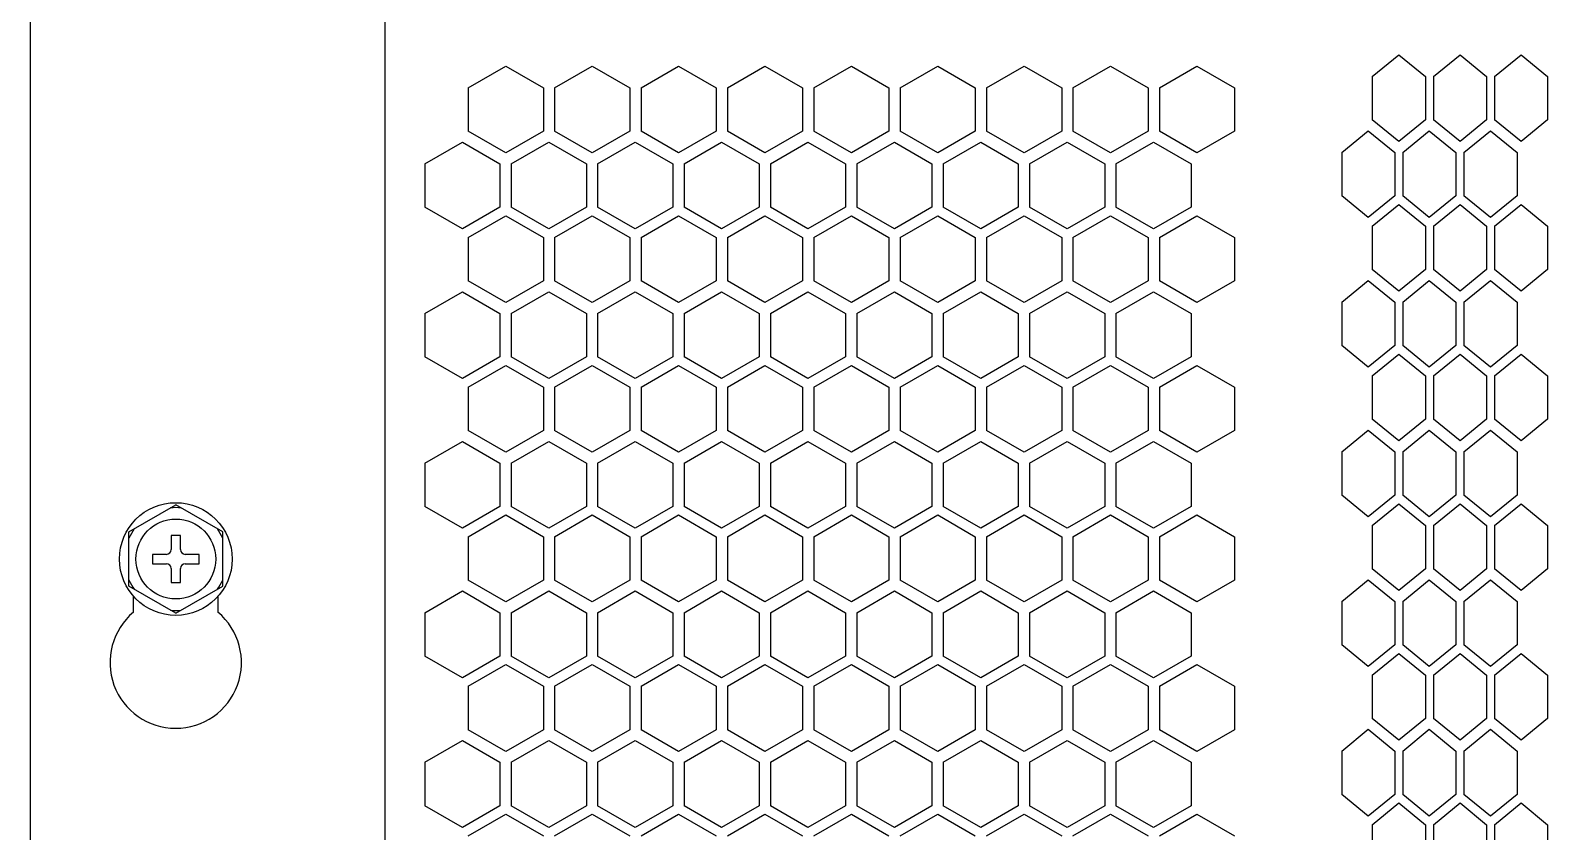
# Model space of a CAD drawing. Header units: millimetres. Extents: x 55614 to 110757, y -66981 to -47484.
# Drawn here: x 64007.6 to 64169.2, y -50293.9 to -50208.6 of the extents above; entities that cross this region are included whole.
import ezdxf

# ---------------------------------------------------------------- set-up
doc = ezdxf.new("R2010")
doc.units = ezdxf.units.MM
doc.layers.add('2401-00336-S-M6-12HWM_0', color=7, linetype='Continuous')
doc.layers.add('4215-0412-2_0', color=7, linetype='Continuous')
doc.layers.add('THICK', color=7, linetype='Continuous', lineweight=0)

# ---------------------------------------------------------------- blocks, each defined once
blk = doc.blocks.new('2-1725')
at = {"layer": '2401-00336-S-M6-12HWM_0', "color": 7, "linetype": 'Continuous'}
for p, q in [((-17068.63, -71688.06), (-17063.63, -71685.17)), ((-17058.63, -71688.06), (-17063.63, -71685.17)), ((-17068.63, -71693.83), (-17068.63, -71688.06)), ((-17064.13, -71688.45), (-17064.13, -71689.95)), ((-17063.13, -71688.45), (-17064.13, -71688.45)), ((-17063.13, -71689.95), (-17063.13, -71688.45)), ((-17058.63, -71693.83), (-17058.63, -71688.06)), ((-17066.13, -71690.45), (-17066.13, -71691.45)), ((-17064.63, -71690.45), (-17066.13, -71690.45)), ((-17061.13, -71690.45), (-17062.63, -71690.45)), ((-17061.13, -71691.45), (-17061.13, -71690.45)), ((-17066.13, -71691.45), (-17064.63, -71691.45)), ((-17064.13, -71691.95), (-17064.13, -71693.45)), ((-17063.13, -71693.45), (-17063.13, -71691.95)), ((-17062.63, -71691.45), (-17061.13, -71691.45)), ((-17063.63, -71696.72), (-17068.63, -71693.83)), ((-17064.13, -71693.45), (-17063.13, -71693.45)), ((-17063.63, -71696.72), (-17058.63, -71693.83))]:
    blk.add_line(p, q, dxfattribs=at)
for radius in [6, 4.25]:
    blk.add_circle((-17063.63, -71690.95), radius, dxfattribs=at)
for centre, radius, start, end in [((-17063.63, -71690.95), 5.47, 84.0076, 95.9924), ((-17063.63, -71690.95), 5.47, 144.0076, 155.9924), ((-17063.63, -71690.95), 5.47, 24.0076, 35.9924), ((-17064.63, -71689.95), 0.5, 270, 0), ((-17062.63, -71689.95), 0.5, 180, 270), ((-17064.63, -71691.95), 0.5, 0, 90), ((-17062.63, -71691.95), 0.5, 90, 180), ((-17063.63, -71690.95), 5.47, 204.0076, 215.9924), ((-17063.63, -71690.95), 5.47, 324.0076, 335.9924), ((-17063.63, -71690.95), 5.47, 264.0076, 275.9924)]:
    blk.add_arc(centre, radius, start, end, dxfattribs=at)
at = {"layer": '4215-0412-2_0', "color": 7, "linetype": 'Continuous'}
for p, q in [((-17041.32, -72057.27), (-17041.32, -71628.67)), ((-17079.12, -72054.27), (-17079.12, -71631.67)), ((-16936.21, -71639.58), (-16933.38, -71637.27)), ((-16933.38, -71637.27), (-16930.55, -71639.58)), ((-16929.7, -71639.58), (-16926.87, -71637.27)), ((-16926.87, -71637.27), (-16924.04, -71639.58)), ((-16923.19, -71639.58), (-16920.37, -71637.27)), ((-16920.37, -71637.27), (-16917.54, -71639.58)), ((-17032.49, -71640.78), (-17028.49, -71638.47)), ((-17028.49, -71638.47), (-17024.49, -71640.78)), ((-17023.29, -71640.78), (-17019.29, -71638.47)), ((-17019.29, -71638.47), (-17015.29, -71640.78)), ((-17014.09, -71640.78), (-17010.09, -71638.47)), ((-17010.09, -71638.47), (-17006.09, -71640.78)), ((-17004.89, -71640.78), (-17000.89, -71638.47)), ((-17000.89, -71638.47), (-16996.89, -71640.78)), ((-16995.69, -71640.78), (-16991.69, -71638.47)), ((-16991.69, -71638.47), (-16987.69, -71640.78)), ((-16986.49, -71640.78), (-16982.49, -71638.47)), ((-16982.49, -71638.47), (-16978.49, -71640.78)), ((-16977.29, -71640.78), (-16973.29, -71638.47)), ((-16973.29, -71638.47), (-16969.29, -71640.78)), ((-16968.09, -71640.78), (-16964.09, -71638.47)), ((-16964.09, -71638.47), (-16960.09, -71640.78)), ((-16958.89, -71640.78), (-16954.89, -71638.47)), ((-16954.89, -71638.47), (-16950.89, -71640.78)), ((-17032.49, -71640.78), (-17032.49, -71645.4)), ((-17024.49, -71640.78), (-17024.49, -71645.4)), ((-17023.29, -71640.78), (-17023.29, -71645.4)), ((-17015.29, -71640.78), (-17015.29, -71645.4)), ((-17014.09, -71640.78), (-17014.09, -71645.4)), ((-17006.09, -71640.78), (-17006.09, -71645.4)), ((-17004.89, -71640.78), (-17004.89, -71645.4)), ((-16996.89, -71640.78), (-16996.89, -71645.4)), ((-16995.69, -71640.78), (-16995.69, -71645.4)), ((-16987.69, -71640.78), (-16987.69, -71645.4)), ((-16986.49, -71640.78), (-16986.49, -71645.4)), ((-16978.49, -71640.78), (-16978.49, -71645.4)), ((-16977.29, -71640.78), (-16977.29, -71645.4)), ((-16969.29, -71640.78), (-16969.29, -71645.4)), ((-16968.09, -71640.78), (-16968.09, -71645.4)), ((-16960.09, -71640.78), (-16960.09, -71645.4)), ((-16958.89, -71640.78), (-16958.89, -71645.4)), ((-16950.89, -71640.78), (-16950.89, -71645.4)), ((-16936.21, -71639.58), (-16936.21, -71644.2)), ((-16930.55, -71639.58), (-16930.55, -71644.2)), ((-16929.7, -71639.58), (-16929.7, -71644.2)), ((-16924.04, -71639.58), (-16924.04, -71644.2)), ((-16923.19, -71639.58), (-16923.19, -71644.2)), ((-16917.54, -71639.58), (-16917.54, -71644.2)), ((-16933.38, -71646.51), (-16936.21, -71644.2)), ((-16930.55, -71644.2), (-16933.38, -71646.51)), ((-16926.87, -71646.51), (-16929.7, -71644.2)), ((-16924.04, -71644.2), (-16926.87, -71646.51)), ((-16920.37, -71646.51), (-16923.19, -71644.2)), ((-16917.54, -71644.2), (-16920.37, -71646.51)), ((-17028.49, -71647.71), (-17032.49, -71645.4)), ((-17024.49, -71645.4), (-17028.49, -71647.71)), ((-17019.29, -71647.71), (-17023.29, -71645.4)), ((-17015.29, -71645.4), (-17019.29, -71647.71)), ((-17010.09, -71647.71), (-17014.09, -71645.4)), ((-17006.09, -71645.4), (-17010.09, -71647.71)), ((-17000.89, -71647.71), (-17004.89, -71645.4)), ((-16996.89, -71645.4), (-17000.89, -71647.71)), ((-16991.69, -71647.71), (-16995.69, -71645.4)), ((-16987.69, -71645.4), (-16991.69, -71647.71)), ((-16982.49, -71647.71), (-16986.49, -71645.4)), ((-16978.49, -71645.4), (-16982.49, -71647.71)), ((-16973.29, -71647.71), (-16977.29, -71645.4)), ((-16969.29, -71645.4), (-16973.29, -71647.71)), ((-16964.09, -71647.71), (-16968.09, -71645.4)), ((-16960.09, -71645.4), (-16964.09, -71647.71)), ((-16954.89, -71647.71), (-16958.89, -71645.4)), ((-16950.89, -71645.4), (-16954.89, -71647.71)), ((-16939.47, -71647.67), (-16936.64, -71645.36)), ((-16936.64, -71645.36), (-16933.81, -71647.67)), ((-16932.97, -71647.67), (-16930.14, -71645.36)), ((-16930.14, -71645.36), (-16927.31, -71647.67)), ((-16926.46, -71647.67), (-16923.63, -71645.36)), ((-16923.63, -71645.36), (-16920.8, -71647.67)), ((-17037.11, -71648.87), (-17033.11, -71646.56)), ((-17033.11, -71646.56), (-17029.11, -71648.87)), ((-17027.91, -71648.87), (-17023.91, -71646.56)), ((-17023.91, -71646.56), (-17019.91, -71648.87)), ((-17018.71, -71648.87), (-17014.71, -71646.56)), ((-17014.71, -71646.56), (-17010.71, -71648.87)), ((-17009.51, -71648.87), (-17005.51, -71646.56)), ((-17005.51, -71646.56), (-17001.51, -71648.87)), ((-17000.31, -71648.87), (-16996.31, -71646.56)), ((-16996.31, -71646.56), (-16992.31, -71648.87)), ((-16991.11, -71648.87), (-16987.11, -71646.56)), ((-16987.11, -71646.56), (-16983.11, -71648.87)), ((-16981.91, -71648.87), (-16977.91, -71646.56)), ((-16977.91, -71646.56), (-16973.91, -71648.87)), ((-16972.71, -71648.87), (-16968.71, -71646.56)), ((-16968.71, -71646.56), (-16964.71, -71648.87)), ((-16963.51, -71648.87), (-16959.51, -71646.56)), ((-16959.51, -71646.56), (-16955.51, -71648.87)), ((-17037.11, -71648.87), (-17037.11, -71653.49)), ((-17029.11, -71648.87), (-17029.11, -71653.49)), ((-17027.91, -71648.87), (-17027.91, -71653.49)), ((-17019.91, -71648.87), (-17019.91, -71653.49)), ((-17018.71, -71648.87), (-17018.71, -71653.49)), ((-17010.71, -71648.87), (-17010.71, -71653.49)), ((-17009.51, -71648.87), (-17009.51, -71653.49)), ((-17001.51, -71648.87), (-17001.51, -71653.49)), ((-17000.31, -71648.87), (-17000.31, -71653.49)), ((-16992.31, -71648.87), (-16992.31, -71653.49)), ((-16991.11, -71648.87), (-16991.11, -71653.49)), ((-16983.11, -71648.87), (-16983.11, -71653.49)), ((-16981.91, -71648.87), (-16981.91, -71653.49)), ((-16973.91, -71648.87), (-16973.91, -71653.49)), ((-16972.71, -71648.87), (-16972.71, -71653.49)), ((-16964.71, -71648.87), (-16964.71, -71653.49)), ((-16963.51, -71648.87), (-16963.51, -71653.49)), ((-16955.51, -71648.87), (-16955.51, -71653.49)), ((-16939.47, -71647.67), (-16939.47, -71652.29)), ((-16933.81, -71647.67), (-16933.81, -71652.29)), ((-16932.97, -71647.67), (-16932.97, -71652.29)), ((-16927.31, -71647.67), (-16927.31, -71652.29)), ((-16926.46, -71647.67), (-16926.46, -71652.29)), ((-16920.8, -71647.67), (-16920.8, -71652.29)), ((-16936.64, -71654.6), (-16939.47, -71652.29)), ((-16933.81, -71652.29), (-16936.64, -71654.6)), ((-16930.14, -71654.6), (-16932.97, -71652.29)), ((-16927.31, -71652.29), (-16930.14, -71654.6)), ((-16923.63, -71654.6), (-16926.46, -71652.29)), ((-16920.8, -71652.29), (-16923.63, -71654.6)), ((-17033.11, -71655.8), (-17037.11, -71653.49)), ((-17029.11, -71653.49), (-17033.11, -71655.8)), ((-17023.91, -71655.8), (-17027.91, -71653.49)), ((-17019.91, -71653.49), (-17023.91, -71655.8)), ((-17014.71, -71655.8), (-17018.71, -71653.49)), ((-17010.71, -71653.49), (-17014.71, -71655.8)), ((-17005.51, -71655.8), (-17009.51, -71653.49)), ((-17001.51, -71653.49), (-17005.51, -71655.8)), ((-16996.31, -71655.8), (-17000.31, -71653.49)), ((-16992.31, -71653.49), (-16996.31, -71655.8)), ((-16987.11, -71655.8), (-16991.11, -71653.49)), ((-16983.11, -71653.49), (-16987.11, -71655.8)), ((-16977.91, -71655.8), (-16981.91, -71653.49)), ((-16973.91, -71653.49), (-16977.91, -71655.8)), ((-16968.71, -71655.8), (-16972.71, -71653.49)), ((-16964.71, -71653.49), (-16968.71, -71655.8)), ((-16959.51, -71655.8), (-16963.51, -71653.49)), ((-16955.51, -71653.49), (-16959.51, -71655.8)), ((-16936.21, -71655.51), (-16933.38, -71653.2)), ((-16933.38, -71653.2), (-16930.55, -71655.51)), ((-16929.7, -71655.51), (-16926.87, -71653.2)), ((-16926.87, -71653.2), (-16924.04, -71655.51)), ((-16923.19, -71655.51), (-16920.37, -71653.2)), ((-16920.37, -71653.2), (-16917.54, -71655.51)), ((-17032.49, -71656.71), (-17028.49, -71654.4)), ((-17028.49, -71654.4), (-17024.49, -71656.71)), ((-17023.29, -71656.71), (-17019.29, -71654.4)), ((-17019.29, -71654.4), (-17015.29, -71656.71)), ((-17014.09, -71656.71), (-17010.09, -71654.4)), ((-17010.09, -71654.4), (-17006.09, -71656.71)), ((-17004.89, -71656.71), (-17000.89, -71654.4)), ((-17000.89, -71654.4), (-16996.89, -71656.71)), ((-16995.69, -71656.71), (-16991.69, -71654.4)), ((-16991.69, -71654.4), (-16987.69, -71656.71)), ((-16986.49, -71656.71), (-16982.49, -71654.4)), ((-16982.49, -71654.4), (-16978.49, -71656.71)), ((-16977.29, -71656.71), (-16973.29, -71654.4)), ((-16973.29, -71654.4), (-16969.29, -71656.71)), ((-16968.09, -71656.71), (-16964.09, -71654.4)), ((-16964.09, -71654.4), (-16960.09, -71656.71)), ((-16958.89, -71656.71), (-16954.89, -71654.4)), ((-16954.89, -71654.4), (-16950.89, -71656.71)), ((-16936.21, -71655.51), (-16936.21, -71660.13)), ((-16930.55, -71655.51), (-16930.55, -71660.13)), ((-16929.7, -71655.51), (-16929.7, -71660.13)), ((-16924.04, -71655.51), (-16924.04, -71660.13)), ((-16923.19, -71655.51), (-16923.19, -71660.13)), ((-16917.54, -71655.51), (-16917.54, -71660.13)), ((-17032.49, -71656.71), (-17032.49, -71661.33)), ((-17024.49, -71656.71), (-17024.49, -71661.33)), ((-17023.29, -71656.71), (-17023.29, -71661.33)), ((-17015.29, -71656.71), (-17015.29, -71661.33)), ((-17014.09, -71656.71), (-17014.09, -71661.33)), ((-17006.09, -71656.71), (-17006.09, -71661.33)), ((-17004.89, -71656.71), (-17004.89, -71661.33)), ((-16996.89, -71656.71), (-16996.89, -71661.33)), ((-16995.69, -71656.71), (-16995.69, -71661.33)), ((-16987.69, -71656.71), (-16987.69, -71661.33)), ((-16986.49, -71656.71), (-16986.49, -71661.33)), ((-16978.49, -71656.71), (-16978.49, -71661.33)), ((-16977.29, -71656.71), (-16977.29, -71661.33)), ((-16969.29, -71656.71), (-16969.29, -71661.33)), ((-16968.09, -71656.71), (-16968.09, -71661.33)), ((-16960.09, -71656.71), (-16960.09, -71661.33)), ((-16958.89, -71656.71), (-16958.89, -71661.33)), ((-16950.89, -71656.71), (-16950.89, -71661.33)), ((-16933.38, -71662.44), (-16936.21, -71660.13)), ((-16930.55, -71660.13), (-16933.38, -71662.44)), ((-16926.87, -71662.44), (-16929.7, -71660.13)), ((-16924.04, -71660.13), (-16926.87, -71662.44)), ((-16920.37, -71662.44), (-16923.19, -71660.13)), ((-16917.54, -71660.13), (-16920.37, -71662.44)), ((-17028.49, -71663.64), (-17032.49, -71661.33)), ((-17024.49, -71661.33), (-17028.49, -71663.64)), ((-17019.29, -71663.64), (-17023.29, -71661.33)), ((-17015.29, -71661.33), (-17019.29, -71663.64)), ((-17010.09, -71663.64), (-17014.09, -71661.33)), ((-17006.09, -71661.33), (-17010.09, -71663.64)), ((-17000.89, -71663.64), (-17004.89, -71661.33)), ((-16996.89, -71661.33), (-17000.89, -71663.64)), ((-16991.69, -71663.64), (-16995.69, -71661.33)), ((-16987.69, -71661.33), (-16991.69, -71663.64)), ((-16982.49, -71663.64), (-16986.49, -71661.33)), ((-16978.49, -71661.33), (-16982.49, -71663.64)), ((-16973.29, -71663.64), (-16977.29, -71661.33)), ((-16969.29, -71661.33), (-16973.29, -71663.64)), ((-16964.09, -71663.64), (-16968.09, -71661.33)), ((-16960.09, -71661.33), (-16964.09, -71663.64)), ((-16954.89, -71663.64), (-16958.89, -71661.33)), ((-16950.89, -71661.33), (-16954.89, -71663.64)), ((-16939.47, -71663.6), (-16936.64, -71661.29)), ((-16936.64, -71661.29), (-16933.81, -71663.6)), ((-16932.97, -71663.6), (-16930.14, -71661.29)), ((-16930.14, -71661.29), (-16927.31, -71663.6)), ((-16926.46, -71663.6), (-16923.63, -71661.29)), ((-16923.63, -71661.29), (-16920.8, -71663.6)), ((-17037.11, -71664.8), (-17033.11, -71662.49)), ((-17033.11, -71662.49), (-17029.11, -71664.8)), ((-17027.91, -71664.8), (-17023.91, -71662.49)), ((-17023.91, -71662.49), (-17019.91, -71664.8)), ((-17018.71, -71664.8), (-17014.71, -71662.49)), ((-17014.71, -71662.49), (-17010.71, -71664.8)), ((-17009.51, -71664.8), (-17005.51, -71662.49)), ((-17005.51, -71662.49), (-17001.51, -71664.8)), ((-17000.31, -71664.8), (-16996.31, -71662.49)), ((-16996.31, -71662.49), (-16992.31, -71664.8)), ((-16991.11, -71664.8), (-16987.11, -71662.49)), ((-16987.11, -71662.49), (-16983.11, -71664.8)), ((-16981.91, -71664.8), (-16977.91, -71662.49)), ((-16977.91, -71662.49), (-16973.91, -71664.8)), ((-16972.71, -71664.8), (-16968.71, -71662.49)), ((-16968.71, -71662.49), (-16964.71, -71664.8)), ((-16963.51, -71664.8), (-16959.51, -71662.49)), ((-16959.51, -71662.49), (-16955.51, -71664.8)), ((-16939.47, -71663.6), (-16939.47, -71668.22)), ((-16933.81, -71663.6), (-16933.81, -71668.22)), ((-16932.97, -71663.6), (-16932.97, -71668.22)), ((-16927.31, -71663.6), (-16927.31, -71668.22)), ((-16926.46, -71663.6), (-16926.46, -71668.22)), ((-16920.8, -71663.6), (-16920.8, -71668.22)), ((-17037.11, -71664.8), (-17037.11, -71669.42)), ((-17029.11, -71664.8), (-17029.11, -71669.42)), ((-17027.91, -71664.8), (-17027.91, -71669.42)), ((-17019.91, -71664.8), (-17019.91, -71669.42)), ((-17018.71, -71664.8), (-17018.71, -71669.42)), ((-17010.71, -71664.8), (-17010.71, -71669.42)), ((-17009.51, -71664.8), (-17009.51, -71669.42)), ((-17001.51, -71664.8), (-17001.51, -71669.42)), ((-17000.31, -71664.8), (-17000.31, -71669.42)), ((-16992.31, -71664.8), (-16992.31, -71669.42)), ((-16991.11, -71664.8), (-16991.11, -71669.42)), ((-16983.11, -71664.8), (-16983.11, -71669.42)), ((-16981.91, -71664.8), (-16981.91, -71669.42)), ((-16973.91, -71664.8), (-16973.91, -71669.42)), ((-16972.71, -71664.8), (-16972.71, -71669.42)), ((-16964.71, -71664.8), (-16964.71, -71669.42)), ((-16963.51, -71664.8), (-16963.51, -71669.42)), ((-16955.51, -71664.8), (-16955.51, -71669.42)), ((-16936.64, -71670.53), (-16939.47, -71668.22)), ((-16933.81, -71668.22), (-16936.64, -71670.53)), ((-16930.14, -71670.53), (-16932.97, -71668.22)), ((-16927.31, -71668.22), (-16930.14, -71670.53)), ((-16923.63, -71670.53), (-16926.46, -71668.22)), ((-16920.8, -71668.22), (-16923.63, -71670.53)), ((-17033.11, -71671.73), (-17037.11, -71669.42)), ((-17029.11, -71669.42), (-17033.11, -71671.73)), ((-17023.91, -71671.73), (-17027.91, -71669.42)), ((-17019.91, -71669.42), (-17023.91, -71671.73)), ((-17014.71, -71671.73), (-17018.71, -71669.42)), ((-17010.71, -71669.42), (-17014.71, -71671.73)), ((-17005.51, -71671.73), (-17009.51, -71669.42)), ((-17001.51, -71669.42), (-17005.51, -71671.73)), ((-16996.31, -71671.73), (-17000.31, -71669.42)), ((-16992.31, -71669.42), (-16996.31, -71671.73)), ((-16987.11, -71671.73), (-16991.11, -71669.42)), ((-16983.11, -71669.42), (-16987.11, -71671.73)), ((-16977.91, -71671.73), (-16981.91, -71669.42)), ((-16973.91, -71669.42), (-16977.91, -71671.73)), ((-16968.71, -71671.73), (-16972.71, -71669.42)), ((-16964.71, -71669.42), (-16968.71, -71671.73)), ((-16959.51, -71671.73), (-16963.51, -71669.42)), ((-16955.51, -71669.42), (-16959.51, -71671.73)), ((-16936.21, -71671.44), (-16933.38, -71669.13)), ((-16933.38, -71669.13), (-16930.55, -71671.44)), ((-16929.7, -71671.44), (-16926.87, -71669.13)), ((-16926.87, -71669.13), (-16924.04, -71671.44)), ((-16923.19, -71671.44), (-16920.37, -71669.13)), ((-16920.37, -71669.13), (-16917.54, -71671.44)), ((-17032.49, -71672.64), (-17028.49, -71670.33)), ((-17028.49, -71670.33), (-17024.49, -71672.64)), ((-17023.29, -71672.64), (-17019.29, -71670.33)), ((-17019.29, -71670.33), (-17015.29, -71672.64)), ((-17014.09, -71672.64), (-17010.09, -71670.33)), ((-17010.09, -71670.33), (-17006.09, -71672.64)), ((-17004.89, -71672.64), (-17000.89, -71670.33)), ((-17000.89, -71670.33), (-16996.89, -71672.64)), ((-16995.69, -71672.64), (-16991.69, -71670.33)), ((-16991.69, -71670.33), (-16987.69, -71672.64)), ((-16986.49, -71672.64), (-16982.49, -71670.33)), ((-16982.49, -71670.33), (-16978.49, -71672.64)), ((-16977.29, -71672.64), (-16973.29, -71670.33)), ((-16973.29, -71670.33), (-16969.29, -71672.64)), ((-16968.09, -71672.64), (-16964.09, -71670.33)), ((-16964.09, -71670.33), (-16960.09, -71672.64)), ((-16958.89, -71672.64), (-16954.89, -71670.33)), ((-16954.89, -71670.33), (-16950.89, -71672.64)), ((-16936.21, -71671.44), (-16936.21, -71676.06)), ((-16930.55, -71671.44), (-16930.55, -71676.06)), ((-16929.7, -71671.44), (-16929.7, -71676.06)), ((-16924.04, -71671.44), (-16924.04, -71676.06)), ((-16923.19, -71671.44), (-16923.19, -71676.06)), ((-16917.54, -71671.44), (-16917.54, -71676.06)), ((-17032.49, -71672.64), (-17032.49, -71677.26)), ((-17024.49, -71672.64), (-17024.49, -71677.26)), ((-17023.29, -71672.64), (-17023.29, -71677.26)), ((-17015.29, -71672.64), (-17015.29, -71677.26)), ((-17014.09, -71672.64), (-17014.09, -71677.26)), ((-17006.09, -71672.64), (-17006.09, -71677.26)), ((-17004.89, -71672.64), (-17004.89, -71677.26)), ((-16996.89, -71672.64), (-16996.89, -71677.26)), ((-16995.69, -71672.64), (-16995.69, -71677.26)), ((-16987.69, -71672.64), (-16987.69, -71677.26)), ((-16986.49, -71672.64), (-16986.49, -71677.26)), ((-16978.49, -71672.64), (-16978.49, -71677.26)), ((-16977.29, -71672.64), (-16977.29, -71677.26)), ((-16969.29, -71672.64), (-16969.29, -71677.26)), ((-16968.09, -71672.64), (-16968.09, -71677.26)), ((-16960.09, -71672.64), (-16960.09, -71677.26)), ((-16958.89, -71672.64), (-16958.89, -71677.26)), ((-16950.89, -71672.64), (-16950.89, -71677.26)), ((-16933.38, -71678.37), (-16936.21, -71676.06)), ((-16930.55, -71676.06), (-16933.38, -71678.37)), ((-16926.87, -71678.37), (-16929.7, -71676.06)), ((-16924.04, -71676.06), (-16926.87, -71678.37)), ((-16920.37, -71678.37), (-16923.19, -71676.06)), ((-16917.54, -71676.06), (-16920.37, -71678.37)), ((-17028.49, -71679.57), (-17032.49, -71677.26)), ((-17024.49, -71677.26), (-17028.49, -71679.57)), ((-17019.29, -71679.57), (-17023.29, -71677.26)), ((-17015.29, -71677.26), (-17019.29, -71679.57)), ((-17010.09, -71679.57), (-17014.09, -71677.26)), ((-17006.09, -71677.26), (-17010.09, -71679.57)), ((-17000.89, -71679.57), (-17004.89, -71677.26)), ((-16996.89, -71677.26), (-17000.89, -71679.57)), ((-16991.69, -71679.57), (-16995.69, -71677.26)), ((-16987.69, -71677.26), (-16991.69, -71679.57)), ((-16982.49, -71679.57), (-16986.49, -71677.26)), ((-16978.49, -71677.26), (-16982.49, -71679.57)), ((-16973.29, -71679.57), (-16977.29, -71677.26)), ((-16969.29, -71677.26), (-16973.29, -71679.57)), ((-16964.09, -71679.57), (-16968.09, -71677.26)), ((-16960.09, -71677.26), (-16964.09, -71679.57)), ((-16954.89, -71679.57), (-16958.89, -71677.26)), ((-16950.89, -71677.26), (-16954.89, -71679.57)), ((-16939.47, -71679.53), (-16936.64, -71677.22)), ((-16936.64, -71677.22), (-16933.81, -71679.53)), ((-16932.97, -71679.53), (-16930.14, -71677.22)), ((-16930.14, -71677.22), (-16927.31, -71679.53)), ((-16926.46, -71679.53), (-16923.63, -71677.22)), ((-16923.63, -71677.22), (-16920.8, -71679.53)), ((-17037.11, -71680.73), (-17033.11, -71678.42)), ((-17033.11, -71678.42), (-17029.11, -71680.73)), ((-17027.91, -71680.73), (-17023.91, -71678.42)), ((-17023.91, -71678.42), (-17019.91, -71680.73)), ((-17018.71, -71680.73), (-17014.71, -71678.42)), ((-17014.71, -71678.42), (-17010.71, -71680.73)), ((-17009.51, -71680.73), (-17005.51, -71678.42)), ((-17005.51, -71678.42), (-17001.51, -71680.73)), ((-17000.31, -71680.73), (-16996.31, -71678.42)), ((-16996.31, -71678.42), (-16992.31, -71680.73)), ((-16991.11, -71680.73), (-16987.11, -71678.42)), ((-16987.11, -71678.42), (-16983.11, -71680.73)), ((-16981.91, -71680.73), (-16977.91, -71678.42)), ((-16977.91, -71678.42), (-16973.91, -71680.73)), ((-16972.71, -71680.73), (-16968.71, -71678.42)), ((-16968.71, -71678.42), (-16964.71, -71680.73)), ((-16963.51, -71680.73), (-16959.51, -71678.42)), ((-16959.51, -71678.42), (-16955.51, -71680.73)), ((-16939.47, -71679.53), (-16939.47, -71684.15)), ((-16933.81, -71679.53), (-16933.81, -71684.15)), ((-16932.97, -71679.53), (-16932.97, -71684.15)), ((-16927.31, -71679.53), (-16927.31, -71684.15)), ((-16926.46, -71679.53), (-16926.46, -71684.15)), ((-16920.8, -71679.53), (-16920.8, -71684.15)), ((-17037.11, -71680.73), (-17037.11, -71685.35)), ((-17029.11, -71680.73), (-17029.11, -71685.35)), ((-17027.91, -71680.73), (-17027.91, -71685.35)), ((-17019.91, -71680.73), (-17019.91, -71685.35)), ((-17018.71, -71680.73), (-17018.71, -71685.35)), ((-17010.71, -71680.73), (-17010.71, -71685.35)), ((-17009.51, -71680.73), (-17009.51, -71685.35)), ((-17001.51, -71680.73), (-17001.51, -71685.35)), ((-17000.31, -71680.73), (-17000.31, -71685.35)), ((-16992.31, -71680.73), (-16992.31, -71685.35)), ((-16991.11, -71680.73), (-16991.11, -71685.35)), ((-16983.11, -71680.73), (-16983.11, -71685.35)), ((-16981.91, -71680.73), (-16981.91, -71685.35)), ((-16973.91, -71680.73), (-16973.91, -71685.35)), ((-16972.71, -71680.73), (-16972.71, -71685.35)), ((-16964.71, -71680.73), (-16964.71, -71685.35)), ((-16963.51, -71680.73), (-16963.51, -71685.35)), ((-16955.51, -71680.73), (-16955.51, -71685.35)), ((-16936.64, -71686.46), (-16939.47, -71684.15)), ((-16933.81, -71684.15), (-16936.64, -71686.46)), ((-16930.14, -71686.46), (-16932.97, -71684.15)), ((-16927.31, -71684.15), (-16930.14, -71686.46)), ((-16923.63, -71686.46), (-16926.46, -71684.15)), ((-16920.8, -71684.15), (-16923.63, -71686.46)), ((-17033.11, -71687.66), (-17037.11, -71685.35)), ((-17029.11, -71685.35), (-17033.11, -71687.66)), ((-17032.49, -71688.57), (-17028.49, -71686.26)), ((-17028.49, -71686.26), (-17024.49, -71688.57)), ((-17023.91, -71687.66), (-17027.91, -71685.35)), ((-17019.91, -71685.35), (-17023.91, -71687.66)), ((-17023.29, -71688.57), (-17019.29, -71686.26)), ((-17019.29, -71686.26), (-17015.29, -71688.57)), ((-17014.71, -71687.66), (-17018.71, -71685.35)), ((-17010.71, -71685.35), (-17014.71, -71687.66)), ((-17014.09, -71688.57), (-17010.09, -71686.26)), ((-17010.09, -71686.26), (-17006.09, -71688.57)), ((-17005.51, -71687.66), (-17009.51, -71685.35)), ((-17001.51, -71685.35), (-17005.51, -71687.66)), ((-17004.89, -71688.57), (-17000.89, -71686.26)), ((-17000.89, -71686.26), (-16996.89, -71688.57)), ((-16996.31, -71687.66), (-17000.31, -71685.35)), ((-16992.31, -71685.35), (-16996.31, -71687.66)), ((-16995.69, -71688.57), (-16991.69, -71686.26)), ((-16991.69, -71686.26), (-16987.69, -71688.57)), ((-16987.11, -71687.66), (-16991.11, -71685.35)), ((-16983.11, -71685.35), (-16987.11, -71687.66)), ((-16986.49, -71688.57), (-16982.49, -71686.26)), ((-16982.49, -71686.26), (-16978.49, -71688.57)), ((-16977.91, -71687.66), (-16981.91, -71685.35)), ((-16973.91, -71685.35), (-16977.91, -71687.66)), ((-16977.29, -71688.57), (-16973.29, -71686.26)), ((-16973.29, -71686.26), (-16969.29, -71688.57)), ((-16968.71, -71687.66), (-16972.71, -71685.35)), ((-16964.71, -71685.35), (-16968.71, -71687.66)), ((-16968.09, -71688.57), (-16964.09, -71686.26)), ((-16964.09, -71686.26), (-16960.09, -71688.57)), ((-16959.51, -71687.66), (-16963.51, -71685.35)), ((-16955.51, -71685.35), (-16959.51, -71687.66)), ((-16958.89, -71688.57), (-16954.89, -71686.26)), ((-16954.89, -71686.26), (-16950.89, -71688.57)), ((-16936.21, -71687.37), (-16933.38, -71685.06)), ((-16933.38, -71685.06), (-16930.55, -71687.37)), ((-16929.7, -71687.37), (-16926.87, -71685.06)), ((-16926.87, -71685.06), (-16924.04, -71687.37)), ((-16923.19, -71687.37), (-16920.37, -71685.06)), ((-16920.37, -71685.06), (-16917.54, -71687.37)), ((-16936.21, -71687.37), (-16936.21, -71691.99)), ((-16930.55, -71687.37), (-16930.55, -71691.99)), ((-16929.7, -71687.37), (-16929.7, -71691.99)), ((-16924.04, -71687.37), (-16924.04, -71691.99)), ((-16923.19, -71687.37), (-16923.19, -71691.99)), ((-16917.54, -71687.37), (-16917.54, -71691.99)), ((-17032.49, -71688.57), (-17032.49, -71693.19)), ((-17024.49, -71688.57), (-17024.49, -71693.19)), ((-17023.29, -71688.57), (-17023.29, -71693.19)), ((-17015.29, -71688.57), (-17015.29, -71693.19)), ((-17014.09, -71688.57), (-17014.09, -71693.19)), ((-17006.09, -71688.57), (-17006.09, -71693.19)), ((-17004.89, -71688.57), (-17004.89, -71693.19)), ((-16996.89, -71688.57), (-16996.89, -71693.19)), ((-16995.69, -71688.57), (-16995.69, -71693.19)), ((-16987.69, -71688.57), (-16987.69, -71693.19)), ((-16986.49, -71688.57), (-16986.49, -71693.19)), ((-16978.49, -71688.57), (-16978.49, -71693.19)), ((-16977.29, -71688.57), (-16977.29, -71693.19)), ((-16969.29, -71688.57), (-16969.29, -71693.19)), ((-16968.09, -71688.57), (-16968.09, -71693.19)), ((-16960.09, -71688.57), (-16960.09, -71693.19)), ((-16958.89, -71688.57), (-16958.89, -71693.19)), ((-16950.89, -71688.57), (-16950.89, -71693.19)), ((-16933.38, -71694.3), (-16936.21, -71691.99)), ((-16930.55, -71691.99), (-16933.38, -71694.3)), ((-16926.87, -71694.3), (-16929.7, -71691.99)), ((-16924.04, -71691.99), (-16926.87, -71694.3)), ((-16920.37, -71694.3), (-16923.19, -71691.99)), ((-16917.54, -71691.99), (-16920.37, -71694.3)), ((-17037.11, -71696.66), (-17033.11, -71694.35)), ((-17033.11, -71694.35), (-17029.11, -71696.66)), ((-17028.49, -71695.5), (-17032.49, -71693.19)), ((-17024.49, -71693.19), (-17028.49, -71695.5)), ((-17027.91, -71696.66), (-17023.91, -71694.35)), ((-17023.91, -71694.35), (-17019.91, -71696.66)), ((-17019.29, -71695.5), (-17023.29, -71693.19)), ((-17015.29, -71693.19), (-17019.29, -71695.5)), ((-17018.71, -71696.66), (-17014.71, -71694.35)), ((-17014.71, -71694.35), (-17010.71, -71696.66)), ((-17010.09, -71695.5), (-17014.09, -71693.19)), ((-17006.09, -71693.19), (-17010.09, -71695.5)), ((-17009.51, -71696.66), (-17005.51, -71694.35)), ((-17005.51, -71694.35), (-17001.51, -71696.66)), ((-17000.89, -71695.5), (-17004.89, -71693.19)), ((-16996.89, -71693.19), (-17000.89, -71695.5)), ((-17000.31, -71696.66), (-16996.31, -71694.35)), ((-16996.31, -71694.35), (-16992.31, -71696.66)), ((-16991.69, -71695.5), (-16995.69, -71693.19)), ((-16987.69, -71693.19), (-16991.69, -71695.5)), ((-16991.11, -71696.66), (-16987.11, -71694.35)), ((-16987.11, -71694.35), (-16983.11, -71696.66)), ((-16982.49, -71695.5), (-16986.49, -71693.19)), ((-16978.49, -71693.19), (-16982.49, -71695.5)), ((-16981.91, -71696.66), (-16977.91, -71694.35)), ((-16977.91, -71694.35), (-16973.91, -71696.66)), ((-16973.29, -71695.5), (-16977.29, -71693.19)), ((-16969.29, -71693.19), (-16973.29, -71695.5)), ((-16972.71, -71696.66), (-16968.71, -71694.35)), ((-16968.71, -71694.35), (-16964.71, -71696.66)), ((-16964.09, -71695.5), (-16968.09, -71693.19)), ((-16960.09, -71693.19), (-16964.09, -71695.5)), ((-16963.51, -71696.66), (-16959.51, -71694.35)), ((-16959.51, -71694.35), (-16955.51, -71696.66)), ((-16954.89, -71695.5), (-16958.89, -71693.19)), ((-16950.89, -71693.19), (-16954.89, -71695.5)), ((-16939.47, -71695.46), (-16936.64, -71693.15)), ((-16936.64, -71693.15), (-16933.81, -71695.46)), ((-16932.97, -71695.46), (-16930.14, -71693.15)), ((-16930.14, -71693.15), (-16927.31, -71695.46)), ((-16926.46, -71695.46), (-16923.63, -71693.15)), ((-16923.63, -71693.15), (-16920.8, -71695.46)), ((-17068.14, -71696.6), (-17068.14, -71694.91)), ((-17059.14, -71694.91), (-17059.14, -71696.6)), ((-16939.47, -71695.46), (-16939.47, -71700.08)), ((-16933.81, -71695.46), (-16933.81, -71700.08)), ((-16932.97, -71695.46), (-16932.97, -71700.08)), ((-16927.31, -71695.46), (-16927.31, -71700.08)), ((-16926.46, -71695.46), (-16926.46, -71700.08)), ((-16920.8, -71695.46), (-16920.8, -71700.08)), ((-17037.11, -71696.66), (-17037.11, -71701.28)), ((-17029.11, -71696.66), (-17029.11, -71701.28)), ((-17027.91, -71696.66), (-17027.91, -71701.28)), ((-17019.91, -71696.66), (-17019.91, -71701.28)), ((-17018.71, -71696.66), (-17018.71, -71701.28)), ((-17010.71, -71696.66), (-17010.71, -71701.28)), ((-17009.51, -71696.66), (-17009.51, -71701.28)), ((-17001.51, -71696.66), (-17001.51, -71701.28)), ((-17000.31, -71696.66), (-17000.31, -71701.28)), ((-16992.31, -71696.66), (-16992.31, -71701.28)), ((-16991.11, -71696.66), (-16991.11, -71701.28)), ((-16983.11, -71696.66), (-16983.11, -71701.28)), ((-16981.91, -71696.66), (-16981.91, -71701.28)), ((-16973.91, -71696.66), (-16973.91, -71701.28)), ((-16972.71, -71696.66), (-16972.71, -71701.28)), ((-16964.71, -71696.66), (-16964.71, -71701.28)), ((-16963.51, -71696.66), (-16963.51, -71701.28)), ((-16955.51, -71696.66), (-16955.51, -71701.28)), ((-16936.64, -71702.39), (-16939.47, -71700.08)), ((-16933.81, -71700.08), (-16936.64, -71702.39)), ((-16930.14, -71702.39), (-16932.97, -71700.08)), ((-16927.31, -71700.08), (-16930.14, -71702.39)), ((-16923.63, -71702.39), (-16926.46, -71700.08)), ((-16920.8, -71700.08), (-16923.63, -71702.39)), ((-17033.11, -71703.59), (-17037.11, -71701.28)), ((-17029.11, -71701.28), (-17033.11, -71703.59)), ((-17032.49, -71704.5), (-17028.49, -71702.19)), ((-17028.49, -71702.19), (-17024.49, -71704.5)), ((-17023.91, -71703.59), (-17027.91, -71701.28)), ((-17019.91, -71701.28), (-17023.91, -71703.59)), ((-17023.29, -71704.5), (-17019.29, -71702.19)), ((-17019.29, -71702.19), (-17015.29, -71704.5)), ((-17014.71, -71703.59), (-17018.71, -71701.28)), ((-17010.71, -71701.28), (-17014.71, -71703.59)), ((-17014.09, -71704.5), (-17010.09, -71702.19)), ((-17010.09, -71702.19), (-17006.09, -71704.5)), ((-17005.51, -71703.59), (-17009.51, -71701.28)), ((-17001.51, -71701.28), (-17005.51, -71703.59)), ((-17004.89, -71704.5), (-17000.89, -71702.19)), ((-17000.89, -71702.19), (-16996.89, -71704.5)), ((-16996.31, -71703.59), (-17000.31, -71701.28)), ((-16992.31, -71701.28), (-16996.31, -71703.59)), ((-16995.69, -71704.5), (-16991.69, -71702.19)), ((-16991.69, -71702.19), (-16987.69, -71704.5)), ((-16987.11, -71703.59), (-16991.11, -71701.28)), ((-16983.11, -71701.28), (-16987.11, -71703.59)), ((-16986.49, -71704.5), (-16982.49, -71702.19)), ((-16982.49, -71702.19), (-16978.49, -71704.5)), ((-16977.91, -71703.59), (-16981.91, -71701.28)), ((-16973.91, -71701.28), (-16977.91, -71703.59)), ((-16977.29, -71704.5), (-16973.29, -71702.19)), ((-16973.29, -71702.19), (-16969.29, -71704.5)), ((-16968.71, -71703.59), (-16972.71, -71701.28)), ((-16964.71, -71701.28), (-16968.71, -71703.59)), ((-16968.09, -71704.5), (-16964.09, -71702.19)), ((-16964.09, -71702.19), (-16960.09, -71704.5)), ((-16959.51, -71703.59), (-16963.51, -71701.28)), ((-16955.51, -71701.28), (-16959.51, -71703.59)), ((-16958.89, -71704.5), (-16954.89, -71702.19)), ((-16954.89, -71702.19), (-16950.89, -71704.5)), ((-16936.21, -71703.3), (-16933.38, -71700.99)), ((-16933.38, -71700.99), (-16930.55, -71703.3)), ((-16929.7, -71703.3), (-16926.87, -71700.99)), ((-16926.87, -71700.99), (-16924.04, -71703.3)), ((-16923.19, -71703.3), (-16920.37, -71700.99)), ((-16920.37, -71700.99), (-16917.54, -71703.3)), ((-16936.21, -71703.3), (-16936.21, -71707.92)), ((-16930.55, -71703.3), (-16930.55, -71707.92)), ((-16929.7, -71703.3), (-16929.7, -71707.92)), ((-16924.04, -71703.3), (-16924.04, -71707.92)), ((-16923.19, -71703.3), (-16923.19, -71707.92)), ((-16917.54, -71703.3), (-16917.54, -71707.92)), ((-17032.49, -71704.5), (-17032.49, -71709.12)), ((-17024.49, -71704.5), (-17024.49, -71709.12)), ((-17023.29, -71704.5), (-17023.29, -71709.12)), ((-17015.29, -71704.5), (-17015.29, -71709.12)), ((-17014.09, -71704.5), (-17014.09, -71709.12)), ((-17006.09, -71704.5), (-17006.09, -71709.12)), ((-17004.89, -71704.5), (-17004.89, -71709.12)), ((-16996.89, -71704.5), (-16996.89, -71709.12)), ((-16995.69, -71704.5), (-16995.69, -71709.12)), ((-16987.69, -71704.5), (-16987.69, -71709.12)), ((-16986.49, -71704.5), (-16986.49, -71709.12)), ((-16978.49, -71704.5), (-16978.49, -71709.12)), ((-16977.29, -71704.5), (-16977.29, -71709.12)), ((-16969.29, -71704.5), (-16969.29, -71709.12)), ((-16968.09, -71704.5), (-16968.09, -71709.12)), ((-16960.09, -71704.5), (-16960.09, -71709.12)), ((-16958.89, -71704.5), (-16958.89, -71709.12)), ((-16950.89, -71704.5), (-16950.89, -71709.12)), ((-16933.38, -71710.23), (-16936.21, -71707.92)), ((-16930.55, -71707.92), (-16933.38, -71710.23)), ((-16926.87, -71710.23), (-16929.7, -71707.92)), ((-16924.04, -71707.92), (-16926.87, -71710.23)), ((-16920.37, -71710.23), (-16923.19, -71707.92)), ((-16917.54, -71707.92), (-16920.37, -71710.23)), ((-17037.11, -71712.59), (-17033.11, -71710.28)), ((-17033.11, -71710.28), (-17029.11, -71712.59)), ((-17028.49, -71711.43), (-17032.49, -71709.12)), ((-17024.49, -71709.12), (-17028.49, -71711.43)), ((-17027.91, -71712.59), (-17023.91, -71710.28)), ((-17023.91, -71710.28), (-17019.91, -71712.59)), ((-17019.29, -71711.43), (-17023.29, -71709.12)), ((-17015.29, -71709.12), (-17019.29, -71711.43)), ((-17018.71, -71712.59), (-17014.71, -71710.28)), ((-17014.71, -71710.28), (-17010.71, -71712.59)), ((-17010.09, -71711.43), (-17014.09, -71709.12)), ((-17006.09, -71709.12), (-17010.09, -71711.43)), ((-17009.51, -71712.59), (-17005.51, -71710.28)), ((-17005.51, -71710.28), (-17001.51, -71712.59)), ((-17000.89, -71711.43), (-17004.89, -71709.12)), ((-16996.89, -71709.12), (-17000.89, -71711.43)), ((-17000.31, -71712.59), (-16996.31, -71710.28)), ((-16996.31, -71710.28), (-16992.31, -71712.59)), ((-16991.69, -71711.43), (-16995.69, -71709.12)), ((-16987.69, -71709.12), (-16991.69, -71711.43)), ((-16991.11, -71712.59), (-16987.11, -71710.28)), ((-16987.11, -71710.28), (-16983.11, -71712.59)), ((-16982.49, -71711.43), (-16986.49, -71709.12)), ((-16978.49, -71709.12), (-16982.49, -71711.43)), ((-16981.91, -71712.59), (-16977.91, -71710.28)), ((-16977.91, -71710.28), (-16973.91, -71712.59)), ((-16973.29, -71711.43), (-16977.29, -71709.12)), ((-16969.29, -71709.12), (-16973.29, -71711.43)), ((-16972.71, -71712.59), (-16968.71, -71710.28)), ((-16968.71, -71710.28), (-16964.71, -71712.59)), ((-16964.09, -71711.43), (-16968.09, -71709.12)), ((-16960.09, -71709.12), (-16964.09, -71711.43)), ((-16963.51, -71712.59), (-16959.51, -71710.28)), ((-16959.51, -71710.28), (-16955.51, -71712.59)), ((-16954.89, -71711.43), (-16958.89, -71709.12)), ((-16950.89, -71709.12), (-16954.89, -71711.43)), ((-16939.47, -71711.39), (-16936.64, -71709.08)), ((-16936.64, -71709.08), (-16933.81, -71711.39)), ((-16932.97, -71711.39), (-16930.14, -71709.08)), ((-16930.14, -71709.08), (-16927.31, -71711.39)), ((-16926.46, -71711.39), (-16923.63, -71709.08)), ((-16923.63, -71709.08), (-16920.8, -71711.39)), ((-16939.47, -71711.39), (-16939.47, -71716.01)), ((-16933.81, -71711.39), (-16933.81, -71716.01)), ((-16932.97, -71711.39), (-16932.97, -71716.01)), ((-16927.31, -71711.39), (-16927.31, -71716.01)), ((-16926.46, -71711.39), (-16926.46, -71716.01)), ((-16920.8, -71711.39), (-16920.8, -71716.01)), ((-17037.11, -71712.59), (-17037.11, -71717.21)), ((-17029.11, -71712.59), (-17029.11, -71717.21)), ((-17027.91, -71712.59), (-17027.91, -71717.21)), ((-17019.91, -71712.59), (-17019.91, -71717.21)), ((-17018.71, -71712.59), (-17018.71, -71717.21)), ((-17010.71, -71712.59), (-17010.71, -71717.21)), ((-17009.51, -71712.59), (-17009.51, -71717.21)), ((-17001.51, -71712.59), (-17001.51, -71717.21)), ((-17000.31, -71712.59), (-17000.31, -71717.21)), ((-16992.31, -71712.59), (-16992.31, -71717.21)), ((-16991.11, -71712.59), (-16991.11, -71717.21)), ((-16983.11, -71712.59), (-16983.11, -71717.21)), ((-16981.91, -71712.59), (-16981.91, -71717.21)), ((-16973.91, -71712.59), (-16973.91, -71717.21)), ((-16972.71, -71712.59), (-16972.71, -71717.21)), ((-16964.71, -71712.59), (-16964.71, -71717.21)), ((-16963.51, -71712.59), (-16963.51, -71717.21)), ((-16955.51, -71712.59), (-16955.51, -71717.21)), ((-16936.64, -71718.32), (-16939.47, -71716.01)), ((-16933.81, -71716.01), (-16936.64, -71718.32)), ((-16936.21, -71719.23), (-16933.38, -71716.92)), ((-16933.38, -71716.92), (-16930.55, -71719.23)), ((-16930.14, -71718.32), (-16932.97, -71716.01)), ((-16927.31, -71716.01), (-16930.14, -71718.32)), ((-16929.7, -71719.23), (-16926.87, -71716.92)), ((-16926.87, -71716.92), (-16924.04, -71719.23)), ((-16923.63, -71718.32), (-16926.46, -71716.01)), ((-16920.8, -71716.01), (-16923.63, -71718.32)), ((-16923.19, -71719.23), (-16920.37, -71716.92)), ((-16920.37, -71716.92), (-16917.54, -71719.23)), ((-17033.11, -71719.52), (-17037.11, -71717.21)), ((-17029.11, -71717.21), (-17033.11, -71719.52)), ((-17032.49, -71720.43), (-17028.49, -71718.12)), ((-17028.49, -71718.12), (-17024.49, -71720.43)), ((-17023.91, -71719.52), (-17027.91, -71717.21)), ((-17019.91, -71717.21), (-17023.91, -71719.52)), ((-17023.29, -71720.43), (-17019.29, -71718.12)), ((-17019.29, -71718.12), (-17015.29, -71720.43)), ((-17014.71, -71719.52), (-17018.71, -71717.21)), ((-17010.71, -71717.21), (-17014.71, -71719.52)), ((-17014.09, -71720.43), (-17010.09, -71718.12)), ((-17010.09, -71718.12), (-17006.09, -71720.43)), ((-17005.51, -71719.52), (-17009.51, -71717.21)), ((-17001.51, -71717.21), (-17005.51, -71719.52)), ((-17004.89, -71720.43), (-17000.89, -71718.12)), ((-17000.89, -71718.12), (-16996.89, -71720.43)), ((-16996.31, -71719.52), (-17000.31, -71717.21)), ((-16992.31, -71717.21), (-16996.31, -71719.52)), ((-16995.69, -71720.43), (-16991.69, -71718.12)), ((-16991.69, -71718.12), (-16987.69, -71720.43)), ((-16987.11, -71719.52), (-16991.11, -71717.21)), ((-16983.11, -71717.21), (-16987.11, -71719.52)), ((-16986.49, -71720.43), (-16982.49, -71718.12)), ((-16982.49, -71718.12), (-16978.49, -71720.43)), ((-16977.91, -71719.52), (-16981.91, -71717.21)), ((-16973.91, -71717.21), (-16977.91, -71719.52)), ((-16977.29, -71720.43), (-16973.29, -71718.12)), ((-16973.29, -71718.12), (-16969.29, -71720.43)), ((-16968.71, -71719.52), (-16972.71, -71717.21)), ((-16964.71, -71717.21), (-16968.71, -71719.52)), ((-16968.09, -71720.43), (-16964.09, -71718.12)), ((-16964.09, -71718.12), (-16960.09, -71720.43)), ((-16959.51, -71719.52), (-16963.51, -71717.21)), ((-16955.51, -71717.21), (-16959.51, -71719.52)), ((-16958.89, -71720.43), (-16954.89, -71718.12)), ((-16954.89, -71718.12), (-16950.89, -71720.43)), ((-16936.21, -71719.23), (-16936.21, -71723.85)), ((-16930.55, -71719.23), (-16930.55, -71723.85)), ((-16929.7, -71719.23), (-16929.7, -71723.85)), ((-16924.04, -71719.23), (-16924.04, -71723.85)), ((-16923.19, -71719.23), (-16923.19, -71723.85)), ((-16917.54, -71719.23), (-16917.54, -71723.85))]:
    blk.add_line(p, q, dxfattribs=at)
blk.add_arc((-17063.64, -71701.97), 7, 130.0052, 49.9948, dxfattribs=at)

msp = doc.modelspace()

# ---------------------------------------------------------------- block references
at = {"layer": 'THICK', "lineweight": -3}
msp.add_blockref('2-1725', (81086.76, 21426.09), dxfattribs=at)

doc.saveas('drawing.dxf')
